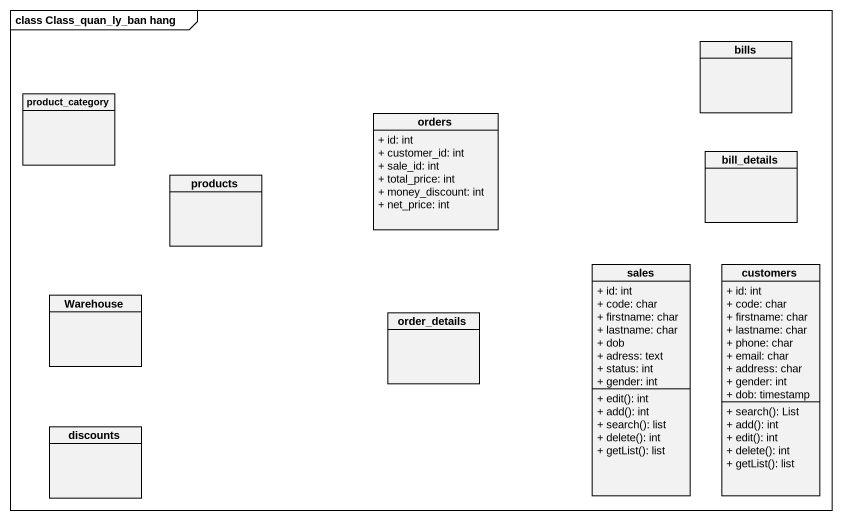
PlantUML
@startuml
mainframe class Class_quan_ly_ban hang
hide circle
hide empty members
skinparam classAttributeIconSize 0
class bills
class product_category
class orders {
  + id: int
  + customer_id: int
  + sale_id: int
  + total_price: int
  + money_discount: int
  + net_price: int
}
class products
class bill_details
class sales {
  + id: int
  + code: char
  + firstname: char
  + lastname: char
  + dob
  + adress: text
  + status: int
  + gender: int
  + edit(): int
  + add(): int
  + search(): list
  + delete(): int
  + getList(): list
}
class customers {
  + id: int
  + code: char
  + firstname: char
  + lastname: char
  + phone: char
  + email: char
  + address: char
  + gender: int
  + dob: timestamp
  + search(): List
  + add(): int
  + edit(): int
  + delete(): int
  + getList(): list
}
class Warehouse
class order_details
class discounts
@enduml
